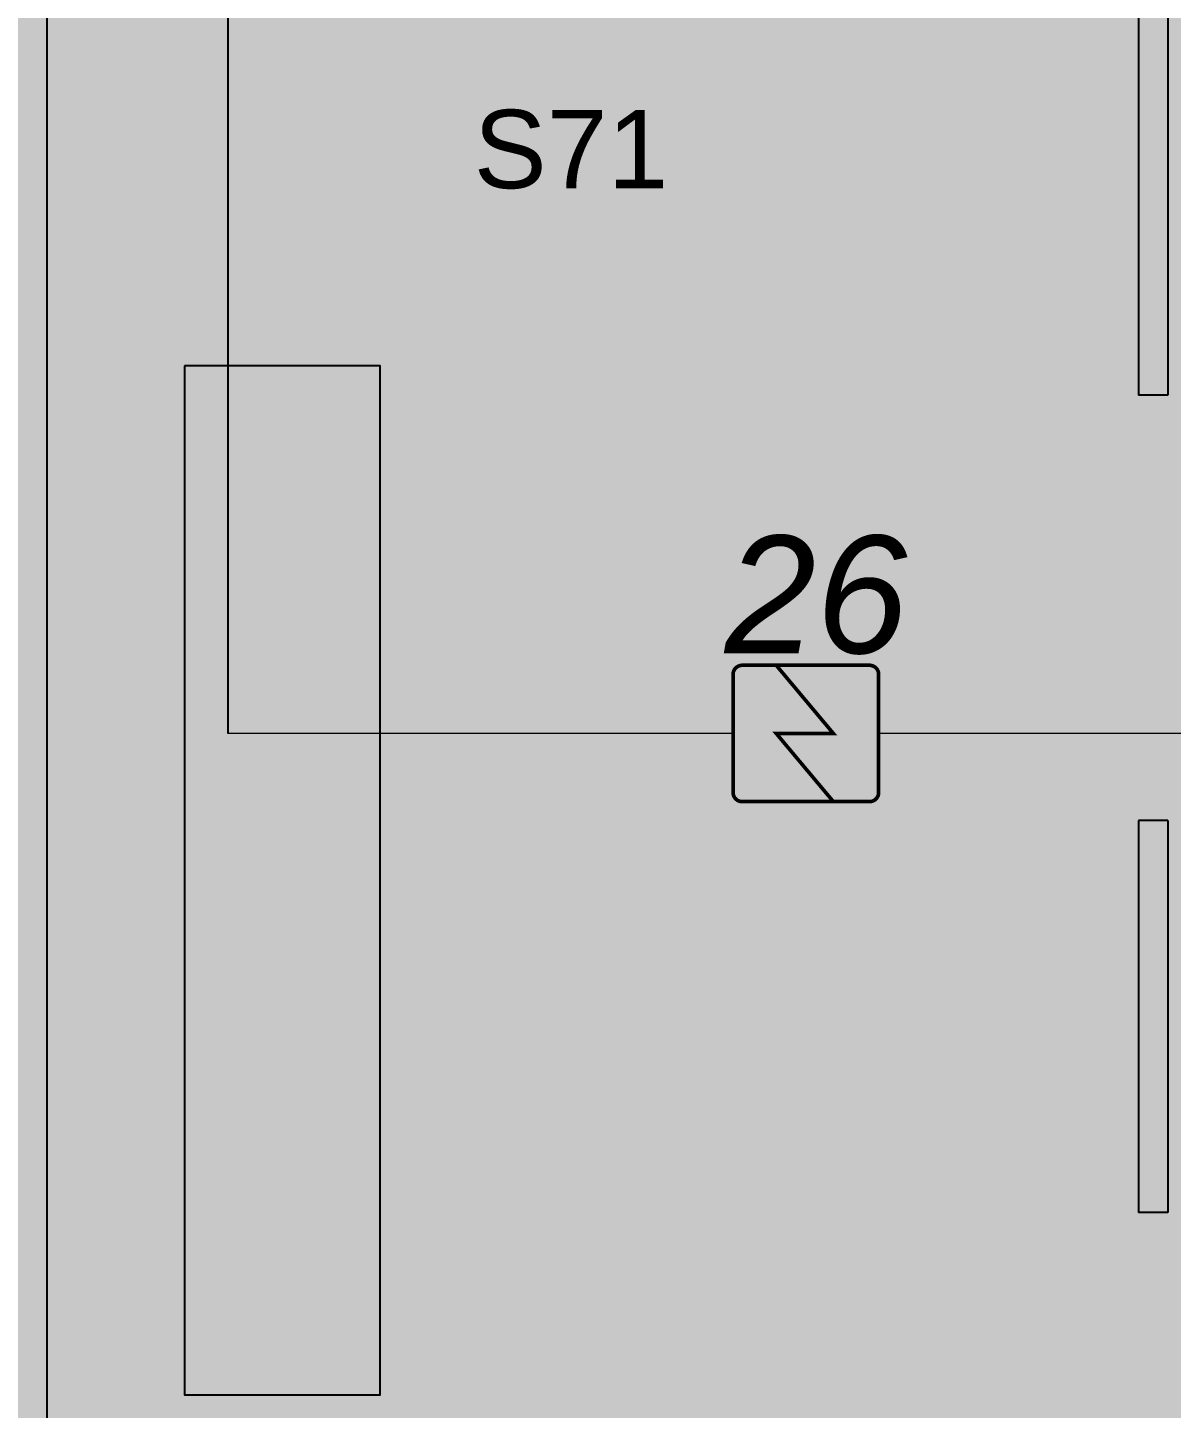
# Model space of a CAD drawing. Header units: metres. Extents: x -331 to 2982, y 362 to 2539.
# Drawn here: x 852.41 to 858.25, y 487.14 to 494.18 of the extents above; entities that cross this region are included whole.
import ezdxf
from ezdxf.enums import TextEntityAlignment as Align

# ---------------------------------------------------------------- set-up
doc = ezdxf.new("R2010")
doc.units = ezdxf.units.M
doc.layers.get('0').update_dxf_attribs({"color": 251})
doc.layers.add('_salas', color=251, linetype='Continuous', plot=False)
for name, color, linetype in [('ALV', 251, 'Continuous'), ('DET. FUMAÇA', 1, 'Continuous'), ('Div', 251, 'Continuous'), ('SALAS NOVAS', 7, 'Continuous'), ('vis', 251, 'Continuous')]:
    doc.layers.add(name, color=color, linetype=linetype)
doc.styles.add('DESTAQUE', font='arial.ttf', dxfattribs={"height": 0.4})
doc.styles.get("Standard").update_dxf_attribs({"font": 'arial.ttf', "height": 0.3})

# ---------------------------------------------------------------- blocks, each defined once
blk = doc.blocks.new('Detector de fumaça')
at = {"layer": 'DET. FUMAÇA', "linetype": 'Continuous', "lineweight": 15, "const_width": 0.0187}
blk.add_lwpolyline([(774.5995, 539.8158), (775.2491, 539.8158, -0.414214), (775.2958, 539.769), (775.2958, 539.1669, -0.414214), (775.2491, 539.1202), (774.5995, 539.1202, -0.414214), (774.5527, 539.1669), (774.5527, 539.769, -0.414214)], format="xyb", close=True, dxfattribs=at)
blk.add_lwpolyline([(774.773, 539.8158), (775.0645, 539.468), (774.773, 539.468), (775.0645, 539.1202)], dxfattribs=at)

msp = doc.modelspace()

# ---------------------------------------------------------------- hatches: boundary and pattern name
at = {"layer": '_salas', "transparency": 33554559}
h = msp.add_hatch(color=256, dxfattribs=at)
h.dxf.hatch_style = 1
h.paths.add_polyline_path([(866.834, 485.9314), (866.834, 543.2314), (854.159, 543.2314), (854.159, 542.8564), (854.159, 494.4064), (852.509, 494.4064), (852.509, 499.9564), (844.9124, 499.9564), (844.9124, 498.6564), (842.959, 498.6564), (842.959, 499.9564), (823.409, 499.9564), (823.409, 492.6064), (824.559, 492.6064), (824.559, 491.7064), (823.5463, 491.7064), (823.5463, 489.8064), (818.009, 489.8064), (818.009, 489.9064), (814.609, 489.9064), (814.609, 491.7064), (816.4159, 491.7064), (816.4159, 494.6564), (803.9828, 494.6564), (803.9828, 486.3064), (802.034, 486.3064), (802.034, 486.5314), (798.959, 486.5314), (798.959, 485.9314)])

# ---------------------------------------------------------------- linework, layer by layer
at = {"color": 150}
msp.add_line((853.4315, 496.2367), (853.4315, 490.5801), dxfattribs=at)
at = {"layer": 'ALV', "color": 251}
for p, q in [((852.509, 486.3064), (852.509, 494.3064)), ((852.509, 486.3064), (852.509, 494.0564)), ((858.229, 492.3064), (858.079, 492.3064)), ((858.079, 490.1364), (858.079, 488.1364)), ((858.229, 490.1364), (858.079, 490.1364)), ((858.229, 490.1364), (858.229, 488.1364)), ((858.229, 488.1364), (858.079, 488.1364))]:
    msp.add_line(p, q, dxfattribs=at)
at = {"layer": 'ALV'}
for p, q in [((858.079, 494.3064), (858.079, 492.3064)), ((858.229, 494.3064), (858.229, 492.3064)), ((858.229, 492.3064), (858.079, 492.3064)), ((858.079, 490.1364), (858.079, 488.1364)), ((858.229, 490.1364), (858.079, 490.1364)), ((858.229, 490.1364), (858.229, 488.1364)), ((858.229, 488.1364), (858.079, 488.1364))]:
    msp.add_line(p, q, dxfattribs=at)
at = {"layer": 'Div', "color": 150, "linetype": 'Continuous', "lineweight": 0}
for p, q in [((856.0096, 490.5801), (853.4315, 490.5801)), ((863.2998, 490.5801), (856.7527, 490.5801))]:
    msp.add_line(p, q, dxfattribs=at)
at = {"layer": 'vis', "color": 251}
msp.add_lwpolyline([(853.209, 492.4564), (853.209, 487.2064), (854.209, 487.2064), (854.209, 492.4564)], close=True, dxfattribs=at)
msp.add_lwpolyline([(853.209, 492.4564), (853.209, 487.2064), (854.209, 487.2064), (854.209, 492.4564)], close=True, dxfattribs=at)
at = {"layer": 'vis'}
msp.add_lwpolyline([(853.209, 492.4564), (853.209, 487.2064), (854.209, 487.2064), (854.209, 492.4564)], close=True, dxfattribs=at)

# ---------------------------------------------------------------- block references
at = {"layer": 'DET. FUMAÇA', "linetype": 'Continuous', "lineweight": 0}
msp.add_blockref('Detector de fumaça', (81.4568, -48.8879), dxfattribs=at)

# ---------------------------------------------------------------- texts
at = {"layer": 'Div', "color": 5, "linetype": 'Continuous', "lineweight": 0, "insert": (855.967, 491.5894), "char_height": 0.6, "width": 13.318804, "attachment_point": 1}
msp.add_mtext('{\\fArial|b0|i1|c0|p34;26}', dxfattribs=at)
at = {"layer": 'SALAS NOVAS', "color": 251, "style": 'DESTAQUE'}
msp.add_text('S71', height=0.4, dxfattribs=at).set_placement((855.1827, 493.3619), align=Align.CENTER)

doc.saveas('drawing.dxf')
